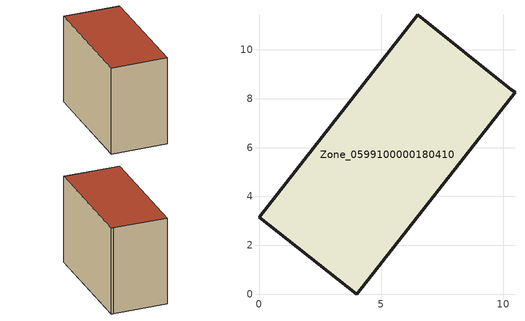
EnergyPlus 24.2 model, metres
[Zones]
Zone_0599100000180410
 floor ground (C_G): 6.49,11.43 10.34,8.37 10.48,8.26 4.01,0 0,3.14 z3.53
 wall outside (C_F): 10.34,8.37 6.49,11.43 0,3.14 4.01,0 10.48,8.26 10.34,8.37 z3.53:11.59
 roof outside (C_R): 4.01,0 10.48,8.26 10.34,8.37 6.49,11.43 0,3.14 z11.59
[BUILDING]
Pand.0599100000180410: North Axis=0; Terrain=City; Loads Convergence Tolerance Value=0.04; Temperature Convergence Tolerance Value=0.4; Solar Distribution=FullExterior; Maximum Number of Warmup Days=25; Minimum Number of Warmup Days=1
[Site:Location]
Rotterdam.The.Hague.AP_ZH_NLD Design_Conditions: Latitude=51.96; Longitude=4.45; Time Zone=1; Elevation=-4.5
[SITE:GROUNDTEMPERATURE:BUILDINGSURFACE]
18, 18, 18, 18, 18, 18, 18, 18, 18, 18, 18, 18
[MATERIAL] Thermal Absorptance=0.9; Solar Absorptance=0.7; Visible Absorptance=0.7
Name | Roughness | Thickness | Conductivity | Density | Specific Heat
G.TI.1975-1991 | MediumSmooth | 0.15 | 0.288461 | 540 | 1210
F.TI.1975-1991 | Rough | 0.3 | 0.230769 | 1920 | 840
R.TI.1975-1991 | MediumRough | 0.2 | 0.153846 | 1500 | 1000
[CONSTRUCTION]
C_G: G.TI.1975-1991
C_F: F.TI.1975-1991
C_R: R.TI.1975-1991
[ZONE]
Zone_0599100000180410: Type=1; Multiplier=1; Ceiling Height=Autocalculate; Volume=Autocalculate; Floor Area=autocalculate; Part of Total Floor Area=Yes
[ZONEINFILTRATION:DESIGNFLOWRATE]
Infil_Zone_0599100000180410: Zone or ZoneList or Space or SpaceList=Zone_0599100000180410; Schedule=AlwaysOn; Design Flow Rate Calculation Method=Flow/Area; Flow Rate per Floor Area=0.003; Constant Term Coefficient=1; Temperature Term Coefficient=0; Velocity Term Coefficient=0; Velocity Squared Term Coefficient=0
[HVACTEMPLATE:ZONE:IDEALLOADSAIRSYSTEM]
Zone_0599100000180410: Maximum Heating Supply Air Temperature=50; Minimum Cooling Supply Air Temperature=13; Maximum Heating Supply Air Humidity Ratio=0.0156; Minimum Cooling Supply Air Humidity Ratio=0.0077; Heating Limit=NoLimit; Cooling Limit=NoLimit; Dehumidification Control Type=ConstantSensibleHeatRatio; Cooling Sensible Heat Ratio=0.7; Dehumidification Setpoint=60; Humidification Control Type=None; Humidification Setpoint=30; Outdoor Air Method=None; Outdoor Air Flow Rate per Person=0.00944; Outdoor Air Flow Rate per Zone Floor Area=0; Outdoor Air Flow Rate per Zone=0; Demand Controlled Ventilation Type=None; Outdoor Air Economizer Type=NoEconomizer; Heat Recovery Type=None; Sensible Heat Recovery Effectiveness=0.7; Latent Heat Recovery Effectiveness=0.65
[ZONECONTROL:THERMOSTAT]
ThermostatControl_Zone_0599100000180410: Zone or ZoneList=Zone_0599100000180410; Control Type Schedule=DualSetpointControlType; Control 1=Thermostat_Zone_0599100000180410; Temperature Difference Between Cutout And Setpoint=0
[THERMOSTATSETPOINT:DUALSETPOINT]
Thermostat_Zone_0599100000180410: Heating Setpoint Temperature Schedule=HeatingSetpoint_Zone_0599100000180410; Cooling Setpoint Temperature Schedule=CoolingSetpoint_Zone_0599100000180410
[SCHEDULE:COMPACT]
HeatingSetpoint_Zone_0599100000180410: Through: 12/31, For: AllDays, Until: 24:00, 21
CoolingSetpoint_Zone_0599100000180410: Through: 12/31, For: AllDays, Until: 24:00, 24
DualSetpointControlType: Through: 12/31, For: AllDays, Until: 24:00, 4
AlwaysOn: Through: 12/31, For: AllDays, Until: 24:00, 1
